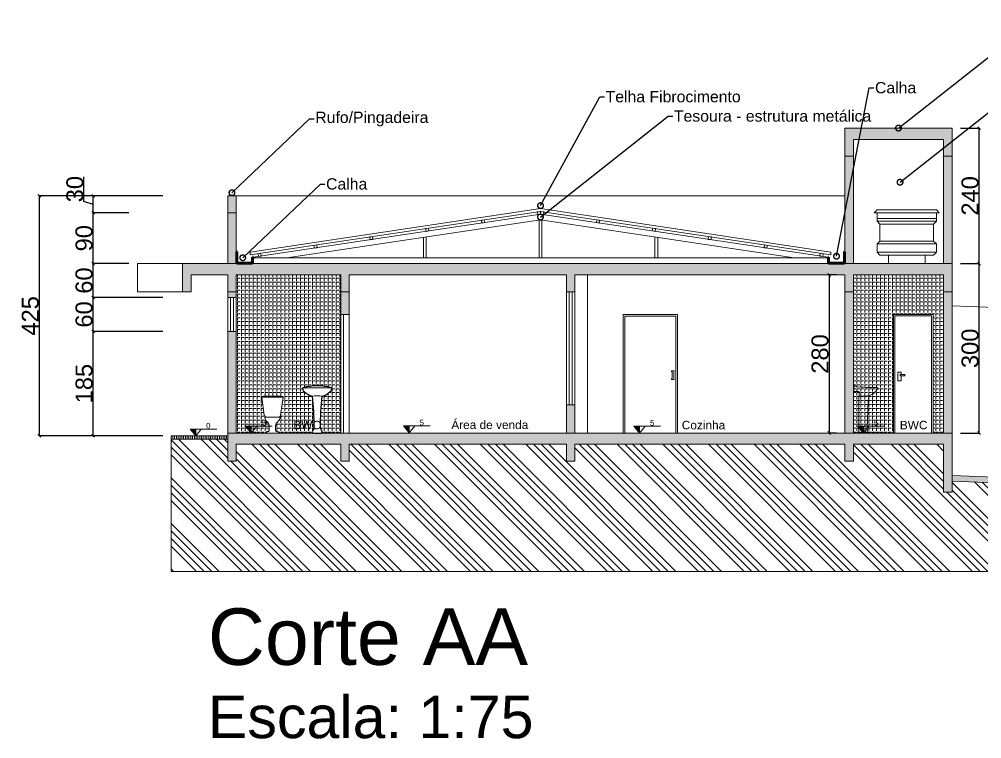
# Model space of a CAD drawing. Header units: millimetres. Extents: x -9997 to 44619, y -1295 to 91103.
# Drawn here: x 6292 to 7996, y 5796 to 7070 of the extents above; entities that cross this region are included whole.
import ezdxf
from ezdxf import colors
from ezdxf.entities.mleader import LeaderData, LeaderLine
from ezdxf.math import Vec2, Vec3

# ---------------------------------------------------------------- set-up
doc = ezdxf.new("R2010")
doc.units = ezdxf.units.MM
doc.header["$LTSCALE"] = 0.1
doc.layers.get('0').update_dxf_attribs({"lineweight": 5})
for name, color, linetype, lineweight in [('aberturas', 6, 'Continuous', 0), ('alvenaria', 5, 'Continuous', 9), ('alvenaria longe', 253, 'Continuous', 0), ('Calha', 7, 'Continuous', 60), ('cota de nivel', 1, 'Continuous', 5), ('Cotas', 250, 'Continuous', 30), ('hachuraAzulejo', 254, 'Continuous', 5), ('Hachuras', 250, 'Continuous', 0), ('piso', 254, 'Continuous', 0), ('Telha Fibrocimento', 252, 'Continuous', 0), ('telhado', 40, 'Continuous', 5)]:
    doc.layers.add(name, color=color, linetype=linetype, lineweight=lineweight)
for name, color, linetype in [('ARQ-MOVEIS', 252, 'Continuous'), ('ARQ-NOME-AMBIENTE', 7, 'Continuous'), ('nome de ambiente', 3, 'Continuous')]:
    doc.layers.add(name, color=color, linetype=linetype)
doc.layers.add('corte terreno', color=7, linetype='Continuous', lineweight=5, true_color=0x4f342a)
doc.styles.get("Standard").update_dxf_attribs({"font": 'arial.ttf'})
doc.styles.add('TITULO-NBC', font='arial.ttf')
doc.dimstyles.new('ISO-25', dxfattribs={"dimtxt": 30, "dimasz": 5, "dimexe": 0, "dimexo": 15, "dimtad": 1, "dimtxsty": 'Standard', "dimblk": 'OBLIQUE', "dimcen": 0, "dimclrd": 7, "dimclre": 7, "dimclrt": 7, "dimadec": 8, "dimazin": 0, "dimtfac": 1, "dimtmove": 0, "dimatfit": 3, "dimldrblk": 'OBLIQUE', "dimfxl": 5, "dimtfillclr": 250, "dimarcsym": 0})
pattern_1 = [(270, (4861.84, -771.803), (6.985, -1e-15), [5.08, -1.905]), (360, (4861.84, -771.803), (2e-15, 6.985), [5.08, -1.905])]

# ---------------------------------------------------------------- blocks, each defined once
blk = doc.blocks.new('_DotSmall')
at = {"color": 0, "linetype": 'ByBlock', "const_width": 0.5}
blk.add_lwpolyline([(-0.0625, 0, 1), (0.0625, 0, 1)], format="xyb", close=True, dxfattribs=at)
blk = doc.blocks.new('_Oblique')
at = {"color": 0, "linetype": 'ByBlock', "lineweight": -2}
blk.add_line((-0.5, -0.5), (0.5, 0.5), dxfattribs=at)
blk = doc.blocks.new('*D193')
at = {"layer": 'alvenaria', "color": 7, "linetype": 'ByBlock', "lineweight": -2, "transparency": 16777216}
for p, q in [((6545.8, 6517.2), (6422.5, 6517.2)), ((6545.8, 6332.2), (6422.5, 6332.2))]:
    blk.add_line(p, q, dxfattribs=at)
at = {"layer": 'alvenaria', "color": 7, "lineweight": -2, "transparency": 16777216}
blk.add_line((6422.5, 6332.2), (6422.5, 6517.2), dxfattribs=at)
at = {"layer": 'Defpoints', "color": 0, "linetype": 'ByBlock', "transparency": 16777216}
for p in [(6422.5, 6517.2), (6560.8, 6517.2), (6560.8, 6332.2)]:
    blk.add_point(p, dxfattribs=at)
at = {"layer": 'alvenaria', "color": 7, "linetype": 'ByBlock', "lineweight": -2, "transparency": 16777216, "xscale": 5, "yscale": 5, "zscale": 5}
for p, rotation in [((6422.5, 6517.2), 90), ((6422.5, 6332.2), 270)]:
    blk.add_blockref('_Oblique', p, dxfattribs=dict(at, rotation=rotation))
at = {"layer": 'alvenaria', "color": 7, "linetype": 'ByBlock', "transparency": 16777216, "insert": (6406.6, 6424.7), "char_height": 30, "attachment_point": 5, "rotation": 90}
blk.add_mtext('185', dxfattribs=at)
blk = doc.blocks.new('*D194')
at = {"layer": 'alvenaria', "color": 7, "linetype": 'ByBlock', "lineweight": -2, "transparency": 16777216}
for p, q in [((6545.8, 6577.2), (6422.5, 6577.2)), ((6545.8, 6517.2), (6422.5, 6517.2))]:
    blk.add_line(p, q, dxfattribs=at)
at = {"layer": 'alvenaria', "color": 7, "lineweight": -2, "transparency": 16777216}
blk.add_line((6422.5, 6517.2), (6422.5, 6577.2), dxfattribs=at)
at = {"layer": 'Defpoints', "color": 0, "linetype": 'ByBlock', "transparency": 16777216}
for p in [(6422.5, 6577.2), (6560.8, 6577.2), (6560.8, 6517.2)]:
    blk.add_point(p, dxfattribs=at)
at = {"layer": 'alvenaria', "color": 7, "linetype": 'ByBlock', "lineweight": -2, "transparency": 16777216, "xscale": 5, "yscale": 5, "zscale": 5}
for p, rotation in [((6422.5, 6577.2), 90), ((6422.5, 6517.2), 270)]:
    blk.add_blockref('_Oblique', p, dxfattribs=dict(at, rotation=rotation))
at = {"layer": 'alvenaria', "color": 7, "linetype": 'ByBlock', "transparency": 16777216, "insert": (6406.6, 6547.2), "char_height": 30, "attachment_point": 5, "rotation": 90}
blk.add_mtext('60', dxfattribs=at)
blk = doc.blocks.new('*D195')
at = {"layer": 'alvenaria', "color": 7, "linetype": 'ByBlock', "lineweight": -2, "transparency": 16777216}
for p, q in [((6485.8, 6637.2), (6422.5, 6637.2)), ((6545.8, 6577.2), (6422.5, 6577.2))]:
    blk.add_line(p, q, dxfattribs=at)
at = {"layer": 'alvenaria', "color": 7, "lineweight": -2, "transparency": 16777216}
blk.add_line((6422.5, 6577.2), (6422.5, 6637.2), dxfattribs=at)
at = {"layer": 'Defpoints', "color": 0, "linetype": 'ByBlock', "transparency": 16777216}
for p in [(6422.5, 6637.2), (6500.8, 6637.2), (6560.8, 6577.2)]:
    blk.add_point(p, dxfattribs=at)
at = {"layer": 'alvenaria', "color": 7, "linetype": 'ByBlock', "lineweight": -2, "transparency": 16777216, "xscale": 5, "yscale": 5, "zscale": 5}
for p, rotation in [((6422.5, 6637.2), 90), ((6422.5, 6577.2), 270)]:
    blk.add_blockref('_Oblique', p, dxfattribs=dict(at, rotation=rotation))
at = {"layer": 'alvenaria', "color": 7, "linetype": 'ByBlock', "transparency": 16777216, "insert": (6406.6, 6607.2), "char_height": 30, "attachment_point": 5, "rotation": 90}
blk.add_mtext('60', dxfattribs=at)
blk = doc.blocks.new('*D196')
at = {"layer": 'alvenaria', "color": 7, "linetype": 'ByBlock', "lineweight": -2, "transparency": 16777216}
for p, q in [((6485.8, 6727.2), (6422.5, 6727.2)), ((6485.8, 6637.2), (6422.5, 6637.2))]:
    blk.add_line(p, q, dxfattribs=at)
at = {"layer": 'alvenaria', "color": 7, "lineweight": -2, "transparency": 16777216}
blk.add_line((6422.5, 6637.2), (6422.5, 6727.2), dxfattribs=at)
at = {"layer": 'Defpoints', "color": 0, "linetype": 'ByBlock', "transparency": 16777216}
for p in [(6422.5, 6727.2), (6500.8, 6727.2), (6500.8, 6637.2)]:
    blk.add_point(p, dxfattribs=at)
at = {"layer": 'alvenaria', "color": 7, "linetype": 'ByBlock', "lineweight": -2, "transparency": 16777216, "xscale": 5, "yscale": 5, "zscale": 5}
for p, rotation in [((6422.5, 6727.2), 90), ((6422.5, 6637.2), 270)]:
    blk.add_blockref('_Oblique', p, dxfattribs=dict(at, rotation=rotation))
at = {"layer": 'alvenaria', "color": 7, "linetype": 'ByBlock', "transparency": 16777216, "insert": (6406.6, 6682.2), "char_height": 30, "attachment_point": 5, "rotation": 90}
blk.add_mtext('90', dxfattribs=at)
blk = doc.blocks.new('*D197')
at = {"layer": 'alvenaria', "color": 7, "lineweight": -2, "transparency": 16777216}
for p, q in [((6406.3, 6747.1), (6406.3, 6791.2)), ((6422.5, 6727.2), (6422.5, 6757.2)), ((6422.5, 6742.2), (6406.3, 6747.1))]:
    blk.add_line(p, q, dxfattribs=at)
at = {"layer": 'alvenaria', "color": 7, "linetype": 'ByBlock', "lineweight": -2, "transparency": 16777216}
for p, q in [((6485.8, 6757.2), (6422.5, 6757.2)), ((6485.8, 6727.2), (6422.5, 6727.2))]:
    blk.add_line(p, q, dxfattribs=at)
at = {"layer": 'Defpoints', "color": 0, "linetype": 'ByBlock', "transparency": 16777216}
for p in [(6422.5, 6757.2), (6500.8, 6757.2), (6500.8, 6727.2)]:
    blk.add_point(p, dxfattribs=at)
at = {"layer": 'alvenaria', "color": 7, "linetype": 'ByBlock', "lineweight": -2, "transparency": 16777216, "xscale": 5, "yscale": 5, "zscale": 5}
for p, rotation in [((6422.5, 6757.2), 90), ((6422.5, 6727.2), 270)]:
    blk.add_blockref('_Oblique', p, dxfattribs=dict(at, rotation=rotation))
at = {"layer": 'alvenaria', "color": 7, "linetype": 'ByBlock', "transparency": 16777216, "insert": (6390.3, 6769.1), "char_height": 30, "attachment_point": 5, "rotation": 90}
blk.add_mtext('30', dxfattribs=at)
blk = doc.blocks.new('*D198')
at = {"layer": 'alvenaria', "color": 7, "linetype": 'ByBlock', "lineweight": -2, "transparency": 16777216}
for p, q in [((6545.8, 6757.2), (6327.4, 6757.2)), ((6545.8, 6332.2), (6327.4, 6332.2))]:
    blk.add_line(p, q, dxfattribs=at)
at = {"layer": 'alvenaria', "color": 7, "lineweight": -2, "transparency": 16777216}
blk.add_line((6327.4, 6332.2), (6327.4, 6757.2), dxfattribs=at)
at = {"layer": 'Defpoints', "color": 0, "linetype": 'ByBlock', "transparency": 16777216}
for p in [(6327.4, 6757.2), (6560.8, 6757.2), (6560.8, 6332.2)]:
    blk.add_point(p, dxfattribs=at)
at = {"layer": 'alvenaria', "color": 7, "linetype": 'ByBlock', "lineweight": -2, "transparency": 16777216, "xscale": 5, "yscale": 5, "zscale": 5}
for p, rotation in [((6327.4, 6757.2), 90), ((6327.4, 6332.2), 270)]:
    blk.add_blockref('_Oblique', p, dxfattribs=dict(at, rotation=rotation))
at = {"layer": 'alvenaria', "color": 7, "linetype": 'ByBlock', "transparency": 16777216, "insert": (6311.4, 6544.7), "char_height": 30, "attachment_point": 5, "rotation": 90}
blk.add_mtext('425', dxfattribs=at)
blk = doc.blocks.new('*D199')
at = {"layer": 'alvenaria', "color": 7, "linetype": 'ByBlock', "lineweight": -2, "transparency": 16777216}
for p, q in [((7738.5, 6617.2), (7725.5, 6617.2)), ((7738.5, 6337.2), (7725.5, 6337.2))]:
    blk.add_line(p, q, dxfattribs=at)
at = {"layer": 'alvenaria', "color": 7, "lineweight": -2, "transparency": 16777216}
blk.add_line((7725.5, 6617.2), (7725.5, 6337.2), dxfattribs=at)
at = {"layer": 'Defpoints', "color": 0, "linetype": 'ByBlock', "transparency": 16777216}
for p in [(7753.5, 6617.2), (7725.5, 6337.2), (7753.5, 6337.2)]:
    blk.add_point(p, dxfattribs=at)
at = {"layer": 'alvenaria', "color": 7, "linetype": 'ByBlock', "lineweight": -2, "transparency": 16777216, "xscale": 5, "yscale": 5, "zscale": 5}
for p, rotation in [((7725.5, 6617.2), 90), ((7725.5, 6337.2), 270)]:
    blk.add_blockref('_Oblique', p, dxfattribs=dict(at, rotation=rotation))
at = {"layer": 'alvenaria', "color": 7, "linetype": 'ByBlock', "transparency": 16777216, "insert": (7709.5, 6477.2), "char_height": 30, "attachment_point": 5, "rotation": 90}
blk.add_mtext('280', dxfattribs=at)
blk = doc.blocks.new('*D200')
at = {"layer": 'alvenaria', "color": 7, "linetype": 'ByBlock', "lineweight": -2, "transparency": 16777216}
for p, q in [((7958.1, 6637.2), (7991.1, 6637.2)), ((7958.1, 6337.2), (7991.1, 6337.2))]:
    blk.add_line(p, q, dxfattribs=at)
at = {"layer": 'alvenaria', "color": 7, "lineweight": -2, "transparency": 16777216}
blk.add_line((7991.1, 6337.2), (7991.1, 6637.2), dxfattribs=at)
at = {"layer": 'Defpoints', "color": 0, "linetype": 'ByBlock', "transparency": 16777216}
for p in [(7943.1, 6637.2), (7991.1, 6637.2), (7943.1, 6337.2)]:
    blk.add_point(p, dxfattribs=at)
at = {"layer": 'alvenaria', "color": 7, "linetype": 'ByBlock', "lineweight": -2, "transparency": 16777216, "xscale": 5, "yscale": 5, "zscale": 5}
for p, rotation in [((7991.1, 6637.2), 90), ((7991.1, 6337.2), 270)]:
    blk.add_blockref('_Oblique', p, dxfattribs=dict(at, rotation=rotation))
at = {"layer": 'alvenaria', "color": 7, "linetype": 'ByBlock', "transparency": 16777216, "insert": (7975.1, 6487.2), "char_height": 30, "attachment_point": 5, "rotation": 90}
blk.add_mtext('300', dxfattribs=at)
blk = doc.blocks.new('*D201')
at = {"layer": 'alvenaria', "color": 7, "linetype": 'ByBlock', "lineweight": -2, "transparency": 16777216}
for p, q in [((7958.1, 6877.2), (7991.1, 6877.2)), ((7958.1, 6637.2), (7991.1, 6637.2))]:
    blk.add_line(p, q, dxfattribs=at)
at = {"layer": 'alvenaria', "color": 7, "lineweight": -2, "transparency": 16777216}
blk.add_line((7991.1, 6637.2), (7991.1, 6877.2), dxfattribs=at)
at = {"layer": 'Defpoints', "color": 0, "linetype": 'ByBlock', "transparency": 16777216}
for p in [(7943.1, 6877.2), (7991.1, 6877.2), (7943.1, 6637.2)]:
    blk.add_point(p, dxfattribs=at)
at = {"layer": 'alvenaria', "color": 7, "linetype": 'ByBlock', "lineweight": -2, "transparency": 16777216, "xscale": 5, "yscale": 5, "zscale": 5}
for p, rotation in [((7991.1, 6877.2), 90), ((7991.1, 6637.2), 270)]:
    blk.add_blockref('_Oblique', p, dxfattribs=dict(at, rotation=rotation))
at = {"layer": 'alvenaria', "color": 7, "linetype": 'ByBlock', "transparency": 16777216, "insert": (7975.1, 6757.2), "char_height": 30, "attachment_point": 5, "rotation": 90}
blk.add_mtext('240', dxfattribs=at)

msp = doc.modelspace()

# ---------------------------------------------------------------- hatches: boundary and pattern name
at = {"layer": 'Calha', "linetype": 'ByBlock', "true_color": 0x939598}
h = msp.add_hatch(color=252, dxfattribs=at)
h.dxf.hatch_style = 1
h.paths.add_polyline_path([(6675.843, 6637.219), (6675.843, 6727.219), (6660.843, 6727.219), (6660.843, 6637.219)])
h.paths.add_polyline_path([(6675.843, 6577.219), (6675.843, 6587.219), (6660.843, 6587.219), (6660.843, 6577.219)])
h.paths.add_polyline_path([(6875.843, 6547.219), (6875.843, 6587.219), (6860.843, 6587.219), (6860.843, 6547.219)])
h.paths.add_polyline_path([(6675.843, 6337.219), (6675.843, 6517.219), (6660.843, 6517.219), (6660.843, 6337.219)])
h.paths.add_polyline_path([(7275.443, 6337.219), (7275.443, 6387.219), (7260.443, 6387.219), (7260.443, 6337.219)])
h.paths.add_polyline_path([(7768.543, 6637.219), (7768.543, 6804.004), (7753.543, 6726.951), (7753.543, 6637.219)])
h.paths.add_polyline_path([(7768.543, 6804.004), (7768.543, 6827.219), (7753.543, 6827.219), (7753.543, 6726.951)])
h.paths.add_polyline_path([(7943.143, 6637.219), (7943.143, 6827.219), (7928.143, 6827.219), (7928.143, 6637.219)])
h.paths.add_polyline_path([(7943.143, 6337.219), (7943.143, 6587.219), (7928.143, 6587.219), (7928.143, 6337.219)])
h.paths.add_polyline_path([(7768.543, 6337.219), (7768.543, 6587.219), (7753.543, 6587.219), (7753.543, 6337.219)])
h.paths.add_polyline_path([(8486.73, 6245.307), (8486.73, 6345.307), (8471.73, 6345.307), (8471.73, 6245.307)])
h.paths.add_polyline_path([(8786.224, 6245.307), (8786.224, 6590.677), (8771.73, 6590.677), (8771.73, 6245.307)])
h.paths.add_polyline_path([(9365.931, 6229.307), (9365.931, 6612.307), (9351.437, 6612.307), (9351.437, 6229.307)])
at = {"layer": 'corte terreno', "linetype": 'ByBlock'}
h = msp.add_hatch(dxfattribs=at)
h.set_pattern_fill('ANSI34', color=256, scale=3, angle=-90)
h.set_pattern_definition([(315, (4861.84, -771.803), (40.41115, 40.41115), []), (315, (4861.84, -785.273), (40.41115, 40.41115), []), (315, (4861.84, -798.744), (40.41115, 40.41115), []), (315, (4861.84, -812.214), (40.41115, 40.41115), [])])
h.paths.add_polyline_path([(6660.843, 6326.219), (6560.843, 6326.219), (6560.843, 6092.219), (9831.833, 6092.219), (9831.833, 6229.307), (9731.833, 6229.307), (9365.931, 6229.307), (9365.931, 6179.307), (9351.437, 6179.307), (9351.437, 6209.307), (8786.224, 6209.307), (8786.224, 6179.307), (8771.73, 6179.307), (8771.73, 6225.307), (8486.73, 6225.307), (8486.73, 6195.307), (8471.73, 6195.307), (8471.73, 6231.216), (7943.143, 6252.211), (7943.143, 6232.219), (7928.143, 6232.219), (7928.143, 6317.219), (7768.543, 6317.219), (7768.543, 6287.219), (7753.543, 6287.219), (7753.543, 6317.219), (7275.443, 6317.219), (7275.443, 6287.219), (7260.443, 6287.219), (7260.443, 6317.219), (6875.843, 6317.219), (6875.843, 6287.219), (6860.843, 6287.219), (6860.843, 6317.219), (6675.843, 6317.219), (6675.843, 6287.219), (6660.843, 6287.219)])
at = {"layer": 'cota de nivel', "linetype": 'ByBlock'}
h = msp.add_hatch(color=256, dxfattribs=at)
h.dxf.hatch_style = 1
h.paths.add_polyline_path([(6604.085, 6344.244), (6594.085, 6344.244), (6604.085, 6332.219)])
h = msp.add_hatch(color=256, dxfattribs=at)
h.dxf.hatch_style = 1
h.paths.add_polyline_path([(6702.148, 6349.244), (6692.148, 6349.244), (6702.148, 6337.219)])
h = msp.add_hatch(color=256, dxfattribs=at)
h.dxf.hatch_style = 1
h.paths.add_polyline_path([(6981.863, 6349.714), (6971.863, 6349.714), (6981.863, 6337.69)])
h = msp.add_hatch(color=256, dxfattribs=at)
h.dxf.hatch_style = 1
h.paths.add_polyline_path([(7389.847, 6349.244), (7379.847, 6349.244), (7389.847, 6337.219)])
h = msp.add_hatch(color=256, dxfattribs=at)
h.dxf.hatch_style = 1
h.paths.add_polyline_path([(7786.254, 6349.244), (7776.254, 6349.244), (7786.254, 6337.219)])
at = {"layer": 'hachuraAzulejo', "linetype": 'ByBlock', "true_color": 0x939598}
h = msp.add_hatch(dxfattribs=at)
h.set_pattern_fill('AR-SAND', color=252, scale=0.08, angle=-45)
h.set_pattern_definition([(352.5, (4861.84, -771.803), (2.6780279, 2.8590508), [0, -3.08864, 0, -3.4544, 0, -3.302]), (322.5, (4861.84, -771.803), (6.5978628, 1.5120874), [0, -1.66624, 0, -2.78384, 0, -1.0668]), (282.5, (4860.0726, -770.0355), (4.4826585, -4.4663986), [0, -1.016, 0, -3.6576, 0, -4.7752]), (272.5, (4860.0726, -770.0355), (5.5804063, -3.058249), [0, -0.508, 0, -2.39776, 0, -2.7432])])
h.paths.add_polyline_path([(8471.73, 6231.216), (8471.73, 6241.223), (7943.143, 6262.219), (7943.143, 6252.211)])
at = {"layer": 'Hachuras', "linetype": 'ByBlock', "true_color": 0x000000}
h = msp.add_hatch(dxfattribs=at)
h.set_pattern_fill('AR-CONC', color=18, scale=0.08, angle=-90)
h.set_pattern_definition([(320, (4861.84, -771.803), (-1.275127, -14.574774), [1.524, -16.764]), (265, (4861.84, -771.803), (15.284548, 2.819474), [1.2192, -13.411247]), (10.45144, (4861.734, -773.017), (14.00942, -11.7553), [1.2952, -14.24722]), (316.1842, (4865.904, -771.803), (-3.363386, -21.686323), [2.286, -25.146]), (6.63556, (4865.624, -773.61), (19.79409, -18.99233), [1.9428, -21.37085]), (261.18415, (4865.904, -771.803), (19.79409, -18.99233), [1.8288, -20.11678]), (291, (4864.888, -773.835), (-8.181216, -12.129151), [1.524, -16.764]), (236, (4864.888, -773.835), (14.735037, -4.944162), [1.2192, -13.4112]), (341.45144, (4864.206, -774.846), (6.553822, -17.073314), [1.2952, -14.247195]), (307.5, (4861.84, -771.803), (6.764403, -0.2470883), [0, -13.24864, 0, -13.6144, 0, -13.462]), (277.5, (4861.84, -771.803), (8.014446, -5.345573), [0, -7.76224, 0, -12.94384, 0, -5.1308]), (237.5, (4861.84, -767.2715), (-0.4582995, -10.8472476), [0, -5.08, 0, -15.8496, 0, -21.0312]), (227.5, (4861.84, -765.2395), (2.034119, -11.850335), [0, -6.604, 0, -10.52576, 0, -14.9352])])
h.paths.add_polyline_path([(6660.843, 6637.219), (6580.843, 6637.219), (6580.843, 6587.219), (6595.843, 6587.219), (6595.843, 6617.219), (6660.843, 6617.219), (6660.843, 6587.219), (6675.843, 6587.219), (6675.843, 6617.219), (6860.843, 6617.219), (6860.843, 6587.219), (6875.843, 6587.219), (6875.843, 6617.219), (7260.443, 6617.219), (7260.443, 6587.219), (7275.443, 6587.219), (7275.443, 6617.219), (7753.543, 6617.219), (7753.543, 6587.219), (7768.543, 6587.219), (7768.543, 6617.219), (7928.143, 6617.219), (7928.143, 6587.219), (7943.143, 6587.219), (7943.143, 6637.219)])
h.paths.add_polyline_path([(6875.843, 6317.219), (7260.443, 6317.219), (7260.443, 6287.219), (7275.443, 6287.219), (7275.443, 6317.219), (7753.543, 6317.219), (7753.543, 6287.219), (7768.543, 6287.219), (7768.543, 6317.219), (7928.143, 6317.219), (7928.143, 6232.219), (7943.143, 6232.219), (7943.143, 6262.219), (7943.143, 6337.219), (6660.843, 6337.219), (6660.843, 6317.219), (6660.843, 6287.219), (6675.843, 6287.219), (6675.843, 6317.219), (6860.843, 6317.219), (6860.843, 6287.219), (6875.843, 6287.219)])
h.paths.add_polyline_path([(6675.843, 6757.219), (6660.843, 6757.219), (6660.843, 6727.219), (6675.843, 6727.219)])
h.paths.add_polyline_path([(7782.796, 6877.219), (7778.902, 6857.219), (7928.143, 6857.219), (7928.143, 6827.219), (7943.143, 6827.219), (7943.143, 6877.219)])
h.paths.add_polyline_path([(7753.543, 6877.219), (7753.543, 6827.219), (7768.543, 6827.219), (7768.543, 6857.219), (7778.902, 6857.219), (7782.796, 6877.219)])
h.paths.add_polyline_path([(9351.437, 6209.307), (9351.437, 6179.307), (9365.931, 6179.307), (9365.931, 6229.307), (8786.224, 6229.307), (8786.224, 6245.307), (8471.73, 6245.307), (8471.73, 6195.307), (8486.73, 6195.307), (8486.73, 6225.307), (8771.73, 6225.307), (8771.73, 6179.307), (8786.224, 6179.307), (8786.224, 6209.307)])
at = {"layer": 'Hachuras', "linetype": 'ByBlock', "true_color": 0x7aafdf}
h = msp.add_hatch(dxfattribs=at)
h.set_pattern_fill('ANGLE', color=143, angle=-90)
h.set_pattern_definition(pattern_1)
h.paths.add_polyline_path([(6811.325, 6337.219, -0.39961864), (6810.826, 6337.694, -0.28293187), (6812.071, 6342.73, 0.14626585), (6813.328, 6347.317, 0.02919964), (6810.342, 6402.231, -0.14607059), (6796.817, 6410.266, 0.20144242), (6795.759, 6410.749, -0.31994773), (6794.367, 6411.798, -0.05787607), (6793.498, 6416.304, -0.37989832), (6794.082, 6417.192, -0.14403561), (6844.347, 6417.192, -0.37989992), (6844.931, 6416.304, -0.05785553), (6844.063, 6411.8, -0.32110401), (6842.665, 6410.749, 0.20065345), (6841.612, 6410.266, -0.14607059), (6828.087, 6402.231, 0.02926343), (6825.102, 6347.206, 0.13099489), (6826.358, 6342.725, -0.28291514), (6827.603, 6337.69, -0.39707617), (6827.104, 6337.219), (6860.843, 6337.219), (6860.843, 6617.219), (6675.843, 6617.219), (6675.843, 6577.219), (6675.843, 6517.219), (6675.843, 6337.219), (6729.931, 6337.219), (6729.931, 6338.826, -0.39674655), (6731.019, 6340.065), (6732.819, 6340.065, 0.22860607), (6734.483, 6341.669), (6734.483, 6350.537, 0.05783864), (6733.27, 6354.456, -0.14648575), (6726.439, 6364.171, -0.41350005), (6727.056, 6365.506), (6729.768, 6365.506, -0.37299578), (6725.564, 6368.843), (6721.911, 6394.26), (6721.394, 6394.26), (6721.394, 6394.053), (6721.188, 6394.053), (6721.188, 6396.012), (6721.659, 6396.012), (6720.949, 6400.948, -0.25003278), (6723.822, 6402.726), (6756.04, 6402.726, -0.25003278), (6758.913, 6400.948), (6754.349, 6369.193, -0.37299578), (6750.448, 6365.506), (6752.807, 6365.506, -0.41350005), (6753.423, 6364.171, -0.14648575), (6746.593, 6354.456, 0.05783864), (6745.379, 6350.537), (6745.379, 6341.669, 0.22860607), (6747.043, 6340.065), (6748.615, 6340.065, -0.43189901), (6749.931, 6338.91), (6749.931, 6337.219)])
h.paths.add_polyline_path([(6728.765, 6354.575, -1), (6728.765, 6357.083, -1)], flags=16)
h = msp.add_hatch(dxfattribs=at)
h.set_pattern_fill('ANGLE', color=143, angle=-90)
h.set_pattern_definition(pattern_1)
h.paths.add_polyline_path([(7839.543, 6337.219), (7839.543, 6547.219), (7909.543, 6547.219), (7909.543, 6337.219), (7928.143, 6337.219), (7928.143, 6617.219), (7768.543, 6617.219), (7768.543, 6337.219)])
h.paths.add_polyline_path([(7770.182, 6421.219, 2.20309399), (7769.543, 6421.072, 2.23709449), (7771.628, 6419.412, 1.45706866)], flags=17)
at = {"layer": 'piso', "linetype": 'ByBlock', "true_color": 0xc7c8ca}
h = msp.add_hatch(dxfattribs=at)
h.set_pattern_fill('ANSI31', color=9, angle=45)
h.set_pattern_definition([(90, (4861.84, -771.803), (-3.175, 1e-15), [])])
h.paths.add_polyline_path([(6660.843, 6326.219), (6660.843, 6332.219), (6560.843, 6332.219), (6560.843, 6326.219)])

# ---------------------------------------------------------------- linework, layer by layer
at = {"lineweight": 0}
for p, q in [((7810.465, 6717.219), (7915.465, 6717.219)), ((7810.465, 6712.219), (7915.465, 6712.219)), ((7815.465, 6707.219), (7910.465, 6707.219)), ((7810.465, 6672.219), (7915.465, 6672.219)), ((7815.465, 6677.219), (7910.465, 6677.219)), ((7810.465, 6657.219), (7915.465, 6657.219)), ((7830.465, 6652.219), (7830.465, 6637.219)), ((7895.465, 6652.219), (7895.465, 6637.219))]:
    msp.add_line(p, q, dxfattribs=at)
for points in [[(7805.465, 6727.219), (7920.465, 6727.219), (7915.465, 6732.219), (7810.465, 6732.219), (7805.465, 6727.219)], [(7815.465, 6652.219), (7910.465, 6652.219), (7915.465, 6657.219), (7915.465, 6672.219), (7910.465, 6677.219), (7910.465, 6707.219), (7915.465, 6712.219), (7915.465, 6727.219), (7810.465, 6727.219), (7810.465, 6712.219), (7815.465, 6707.219), (7815.465, 6677.219), (7810.465, 6672.219), (7810.465, 6657.219), (7815.465, 6652.219)]]:
    msp.add_lwpolyline(points, dxfattribs=at)
at = {"layer": 'aberturas', "linetype": 'ByBlock'}
for p, q in [((7265.443, 6587.219), (7265.443, 6387.219)), ((7270.443, 6387.219), (7270.443, 6587.219)), ((6665.843, 6577.219), (6665.843, 6517.219)), ((6670.843, 6517.219), (6670.843, 6577.219)), ((6860.843, 6337.219), (6860.843, 6547.219)), ((6865.843, 6337.219), (6865.843, 6547.219)), ((7839.543, 6337.219), (7839.543, 6547.219)), ((7842.043, 6337.219), (7842.043, 6544.719)), ((7907.043, 6337.219), (7907.043, 6544.719)), ((7909.543, 6337.219), (7909.543, 6547.219)), ((7447.543, 6443.219), (7447.543, 6436.219)), ((7450.543, 6436.219), (7450.543, 6443.219))]:
    msp.add_line(p, q, dxfattribs=at)
at = {"layer": 'aberturas'}
for p, q in [((7360.843, 6547.219), (7457.043, 6547.219)), ((7360.843, 6337.219), (7360.843, 6547.219)), ((7363.843, 6544.219), (7454.043, 6544.219)), ((7363.843, 6337.219), (7363.843, 6544.219)), ((7454.043, 6337.219), (7454.043, 6544.219)), ((7457.043, 6337.219), (7457.043, 6547.219)), ((7839.543, 6547.219), (7909.543, 6547.219)), ((7842.043, 6544.719), (7907.043, 6544.719))]:
    msp.add_line(p, q, dxfattribs=at)
at = {"layer": 'aberturas', "lineweight": 9}
for p, q in [((7447.186, 6447.219), (7450.899, 6447.219)), ((7853.043, 6444.719), (7847.043, 6444.719)), ((7447.186, 6432.219), (7450.899, 6432.219)), ((7853.043, 6429.719), (7847.043, 6429.719)), ((7859.043, 6440.719), (7851.919, 6440.719)), ((7859.043, 6438.719), (7851.919, 6438.719))]:
    msp.add_line(p, q, dxfattribs=at)
at = {"layer": 'aberturas', "lineweight": 0}
for p, q in [((7847.043, 6444.719), (7847.043, 6429.719)), ((7853.043, 6444.719), (7853.043, 6440.719)), ((7853.043, 6438.719), (7853.043, 6429.719))]:
    msp.add_line(p, q, dxfattribs=at)
at = {"layer": 'aberturas', "linetype": 'ByBlock'}
for centre, radius, start, end in [((7447.186, 6446.65), 0.569, 90, 217.137141), ((7441.936, 6443.398), 5.61, 358.17591, 31.231878), ((7456.15, 6443.398), 5.61, 148.768122, 181.82409), ((7450.899, 6446.65), 0.569, 322.862859, 90), ((7447.186, 6432.788), 0.569, 142.862859, 270), ((7441.936, 6436.041), 5.61, 328.768122, 1.82409), ((7456.15, 6436.041), 5.61, 178.17591, 211.231878), ((7450.899, 6432.788), 0.569, 270, 37.137141)]:
    msp.add_arc(centre, radius, start, end, dxfattribs=at)
at = {"layer": 'aberturas'}
for centre, start, end in [((7851.919, 6439.719), 90, 270), ((7859.043, 6439.719), 270, 90)]:
    msp.add_arc(centre, 1, start, end, dxfattribs=at)
at = {"layer": 'alvenaria'}
for p, q in [((7943.143, 6877.219), (7753.543, 6877.219)), ((7753.543, 6637.219), (7753.543, 6877.219)), ((7943.143, 6637.219), (7943.143, 6877.219)), ((7928.143, 6857.219), (7768.543, 6857.219)), ((7768.543, 6637.219), (7768.543, 6857.219)), ((7928.143, 6637.219), (7928.143, 6857.219)), ((7768.543, 6827.219), (7753.543, 6827.219)), ((7943.143, 6827.219), (7928.143, 6827.219)), ((6660.843, 6637.219), (6660.843, 6757.219)), ((6675.843, 6637.219), (6675.843, 6757.219)), ((7943.143, 6637.219), (6660.843, 6637.219)), ((7943.143, 6337.219), (7943.143, 6637.219)), ((6595.843, 6587.219), (6595.843, 6617.219)), ((6660.843, 6577.219), (6660.843, 6617.219)), ((6675.843, 6577.219), (6675.843, 6617.219)), ((6860.843, 6617.219), (6675.843, 6617.219)), ((6860.843, 6547.219), (6860.843, 6617.219)), ((6875.843, 6547.219), (6875.843, 6617.219)), ((7260.443, 6617.219), (6875.843, 6617.219)), ((7260.443, 6587.219), (7260.443, 6617.219)), ((7275.443, 6587.219), (7275.443, 6617.219)), ((7753.543, 6617.219), (7275.443, 6617.219)), ((7753.543, 6337.219), (7753.543, 6617.219)), ((7768.543, 6337.219), (7768.543, 6617.219)), ((7928.143, 6617.219), (7768.543, 6617.219)), ((7928.143, 6337.219), (7928.143, 6617.219)), ((6595.843, 6587.219), (6580.843, 6587.219)), ((6675.843, 6587.219), (6660.843, 6587.219)), ((6875.843, 6587.219), (6860.843, 6587.219)), ((7275.443, 6587.219), (7260.443, 6587.219)), ((7768.543, 6587.219), (7753.543, 6587.219)), ((7943.143, 6587.219), (7928.143, 6587.219)), ((6660.843, 6577.219), (6675.843, 6577.219)), ((6860.843, 6547.219), (6875.843, 6547.219)), ((6860.843, 6547.219), (6875.843, 6547.219)), ((6660.843, 6337.219), (6660.843, 6517.219)), ((6660.843, 6517.219), (6675.843, 6517.219)), ((6675.843, 6337.219), (6675.843, 6517.219)), ((7260.443, 6337.219), (7260.443, 6387.219)), ((7260.443, 6387.219), (7275.443, 6387.219)), ((7275.443, 6337.219), (7275.443, 6387.219)), ((6660.843, 6337.219), (7943.143, 6337.219)), ((6660.843, 6337.219), (6660.843, 6317.219)), ((7943.143, 6337.219), (7943.143, 6262.219)), ((6660.843, 6317.219), (6660.843, 6287.219)), ((6675.843, 6317.219), (6860.843, 6317.219)), ((6675.843, 6287.219), (6675.843, 6317.219)), ((6860.843, 6287.219), (6860.843, 6317.219)), ((6875.843, 6317.219), (7260.443, 6317.219)), ((6875.843, 6287.219), (6875.843, 6317.219)), ((7260.443, 6287.219), (7260.443, 6317.219)), ((7275.443, 6317.219), (7753.543, 6317.219)), ((7275.443, 6287.219), (7275.443, 6317.219)), ((7753.543, 6287.219), (7753.543, 6317.219)), ((7768.543, 6317.219), (7928.143, 6317.219)), ((7768.543, 6287.219), (7768.543, 6317.219)), ((7928.143, 6232.219), (7928.143, 6317.219)), ((6660.843, 6287.219), (6675.843, 6287.219)), ((6860.843, 6287.219), (6875.843, 6287.219)), ((7260.443, 6287.219), (7275.443, 6287.219)), ((7753.543, 6287.219), (7768.543, 6287.219)), ((7943.143, 6262.219), (7943.143, 6232.219)), ((7943.143, 6232.219), (7928.143, 6232.219))]:
    msp.add_line(p, q, dxfattribs=at)
at = {"layer": 'alvenaria', "linetype": 'ByBlock'}
for p, q in [((6675.843, 6757.219), (6660.843, 6757.219)), ((6675.843, 6727.219), (6660.843, 6727.219)), ((6580.843, 6587.219), (6580.843, 6637.219)), ((6660.843, 6637.219), (6580.843, 6637.219)), ((6660.843, 6617.219), (6595.843, 6617.219))]:
    msp.add_line(p, q, dxfattribs=at)
at = {"layer": 'alvenaria longe'}
for p, q in [((7753.543, 6757.219), (6675.843, 6757.219)), ((7298.043, 6337.219), (7298.043, 6617.219))]:
    msp.add_line(p, q, dxfattribs=at)
at = {"layer": 'alvenaria longe', "linetype": 'ByBlock'}
for p, q in [((6500.843, 6587.219), (6500.843, 6637.219)), ((6580.843, 6637.219), (6500.843, 6637.219)), ((6580.843, 6587.219), (6500.843, 6587.219)), ((7260.443, 6587.219), (7260.443, 6387.219)), ((7275.443, 6387.219), (7275.443, 6587.219)), ((6660.843, 6577.219), (6660.843, 6517.219)), ((6675.843, 6517.219), (6675.843, 6577.219)), ((6875.843, 6547.219), (6875.843, 6337.69))]:
    msp.add_line(p, q, dxfattribs=at)
at = {"layer": 'alvenaria longe', "lineweight": 0}
msp.add_line((7943.143, 6562.456), (8062.615, 6557.71), dxfattribs=at)
at = {"layer": 'ARQ-MOVEIS', "linetype": 'Continuous', "lineweight": 0}
msp.add_line((6794.175, 6417.219), (6844.139, 6417.219), dxfattribs=at)
at = {"layer": 'ARQ-MOVEIS', "linetype": 'ByBlock'}
msp.add_lwpolyline([(6794.082, 6417.192, 0.33923239), (6793.49, 6416.419, 0.05934754), (6794.367, 6411.796, 0.31857983), (6795.753, 6410.749, -0.20275534), (6796.818, 6410.265, 0.14605522), (6810.342, 6402.231, -0.02919964), (6813.328, 6347.317, -0.14626585), (6812.071, 6342.73, 0.28293187), (6810.826, 6337.694, 0.39962233), (6811.325, 6337.219), (6827.104, 6337.219, 0.39707617), (6827.603, 6337.69, 0.28291514), (6826.358, 6342.725, -0.13099489), (6825.102, 6347.206, -0.02926343), (6828.087, 6402.231, 0.14607059), (6841.612, 6410.266, -0.20332021), (6842.68, 6410.749, 0.31828139), (6844.063, 6411.8, 0.05930766), (6844.939, 6416.419, 0.33923411), (6844.347, 6417.192, 0.14403561), (6794.082, 6417.192)], format="xyb", dxfattribs=at)
at = {"layer": 'ARQ-MOVEIS', "color": 18, "linetype": 'ByBlock', "lineweight": 5, "true_color": 0x000000}
for points in [[(7769.543, 6421.072), (7769.543, 6411.27, 0.41420368), (7770.337, 6410.476), (7777.517, 6410.5, -0.40270306), (7778.525, 6409.563), (7778.886, 6403.145, 0.4080553), (7779.912, 6402.208), (7790.33, 6402.57, 0.05823159), (7796.165, 6403.506, 0.21293114), (7811.661, 6416.503, 0.55414762), (7810.947, 6417.645, -0.02470545), (7771.628, 6419.412, -0.33123769), (7771.1, 6419.888), (7770.961, 6420.581, 0.3575452), (7770.182, 6421.219), (7769.692, 6421.219, 0.41046369), (7769.543, 6421.072)], [(7779.053, 6402.646, 0.33581454), (7778.33, 6401.691), (7778.33, 6338.716, 0.41422678), (7778.826, 6338.219), (7793.682, 6338.219, 0.41240604), (7794.175, 6338.716, 0.07714227), (7793.785, 6340.133, -0.10542417), (7792.921, 6344.183), (7794.843, 6394.94, -0.09110317), (7796.797, 6403.696, -0.06303245), (7790.528, 6402.579), (7779.912, 6402.208, -0.25891816), (7779.053, 6402.646)]]:
    msp.add_lwpolyline(points, format="xyb", dxfattribs=at)
at = {"layer": 'ARQ-MOVEIS', "lineweight": 0}
for points in [[(6720.949, 6400.948), (6725.564, 6368.843, 0.34860961), (6729.414, 6365.506), (6750.448, 6365.506, 0.34860961), (6754.299, 6368.843), (6758.913, 6400.948, 0.25003278), (6756.04, 6402.726), (6723.822, 6402.726, 0.25003278)], [(6729.931, 6337.219), (6749.931, 6337.219), (6749.931, 6338.91, 0.37649104), (6748.844, 6340.065), (6747.043, 6340.065, -0.22860607), (6745.379, 6341.669), (6745.379, 6350.537, -0.05783864), (6746.593, 6354.456, 0.14728492), (6753.444, 6364.233, 0.39539356), (6752.807, 6365.506), (6727.056, 6365.506, 0.39539356), (6726.419, 6364.233, 0.14728492), (6733.27, 6354.456, -0.05783864), (6734.483, 6350.537), (6734.483, 6341.669, -0.22860607), (6732.819, 6340.065), (6731.019, 6340.065, 0.37649104), (6729.931, 6338.91)]]:
    msp.add_lwpolyline(points, format="xyb", close=True, dxfattribs=at)
for points in [[(6720.949, 6400.948), (6758.913, 6400.948)], [(6721.689, 6395.806), (6721.394, 6395.806)], [(6721.394, 6394.26), (6721.911, 6394.26)], [(6721.851, 6401.979), (6758.012, 6401.979)]]:
    msp.add_lwpolyline(points, dxfattribs=at)
msp.add_lwpolyline([(6721.394, 6396.012), (6721.394, 6394.053), (6721.188, 6394.053), (6721.188, 6396.012)], close=True, dxfattribs=at)
msp.add_circle((6728.765, 6355.829), 1.254, dxfattribs=at)
at = {"layer": 'ARQ-MOVEIS', "linetype": 'Continuous', "lineweight": 0}
for centre, radius, start, end in [((6819.207, 6357.737), 45.607, 78.110919, 101.878695), ((6819.815, 6338.143), 9, 182.829728, 182.859105), ((6818.614, 6338.143), 9, 357.140895, 357.170272), ((6827.104, 6337.719), 0.5, 357.135495, 357.656003)]:
    msp.add_arc(centre, radius, start, end, dxfattribs=at)
at = {"layer": 'Calha', "linetype": 'ByBlock'}
for p, q in [((6676.843, 6657.743), (6675.843, 6658.743)), ((6676.843, 6638.219), (6676.843, 6657.743)), ((6704.843, 6648.381), (6704.843, 6638.219)), ((6704.843, 6648.381), (6705.843, 6648.381)), ((7724.543, 6648.381), (7723.543, 6648.381)), ((7724.543, 6648.381), (7724.543, 6638.219)), ((7752.543, 6657.743), (7753.543, 6658.743)), ((7752.543, 6638.219), (7752.543, 6657.743)), ((6704.843, 6638.219), (6676.843, 6638.219)), ((7724.543, 6638.219), (7752.543, 6638.219))]:
    msp.add_line(p, q, dxfattribs=at)
at = {"layer": 'corte terreno'}
for p, q in [((6660.843, 6326.219), (6560.843, 6326.219)), ((6560.843, 6092.219), (6560.843, 6326.219)), ((9831.833, 6092.219), (6560.843, 6092.219))]:
    msp.add_line(p, q, dxfattribs=at)
at = {"layer": 'cota de nivel', "linetype": 'ByBlock'}
for p, q in [((6604.085, 6344.244), (6594.085, 6344.244)), ((6594.085, 6344.244), (6604.085, 6332.219)), ((6604.085, 6332.219), (6604.085, 6344.244)), ((6604.085, 6344.244), (6614.085, 6344.244)), ((6614.085, 6344.244), (6604.085, 6332.219)), ((6614.085, 6344.244), (6641.357, 6344.244)), ((6702.148, 6349.244), (6692.148, 6349.244)), ((6692.148, 6349.244), (6702.148, 6337.219)), ((6702.148, 6337.219), (6702.148, 6349.244)), ((6702.148, 6349.244), (6712.148, 6349.244)), ((6712.148, 6349.244), (6702.148, 6337.219)), ((6712.148, 6349.244), (6739.42, 6349.244)), ((6981.863, 6349.714), (6971.863, 6349.714)), ((6971.863, 6349.714), (6981.863, 6337.69)), ((6981.863, 6337.69), (6981.863, 6349.714)), ((6981.863, 6349.714), (6991.863, 6349.714)), ((6991.863, 6349.714), (6981.863, 6337.69)), ((6991.863, 6349.714), (7019.135, 6349.714)), ((7389.847, 6349.244), (7379.847, 6349.244)), ((7379.847, 6349.244), (7389.847, 6337.219)), ((7389.847, 6337.219), (7389.847, 6349.244)), ((7389.847, 6349.244), (7399.847, 6349.244)), ((7399.847, 6349.244), (7389.847, 6337.219)), ((7399.847, 6349.244), (7427.119, 6349.244)), ((7786.254, 6349.244), (7776.254, 6349.244)), ((7776.254, 6349.244), (7786.254, 6337.219)), ((7786.254, 6337.219), (7786.254, 6349.244)), ((7786.254, 6349.244), (7796.254, 6349.244)), ((7796.254, 6349.244), (7786.254, 6337.219)), ((7796.254, 6349.244), (7823.526, 6349.244))]:
    msp.add_line(p, q, dxfattribs=at)
at = {"layer": 'hachuraAzulejo'}
for p, q in [((7943.143, 6262.219), (8471.73, 6241.223)), ((7942.746, 6252.227), (8471.333, 6231.231))]:
    msp.add_line(p, q, dxfattribs=at)
at = {"layer": 'piso'}
msp.add_line((6660.843, 6332.219), (6560.843, 6332.219), dxfattribs=at)
at = {"layer": 'piso', "linetype": 'ByBlock'}
msp.add_line((6560.843, 6326.219), (6560.843, 6332.219), dxfattribs=at)
at = {"layer": 'Telha Fibrocimento', "linetype": 'ByBlock'}
for p, q in [((6700.843, 6657.743), (7214.693, 6734.82)), ((7728.543, 6657.743), (7214.693, 6734.82)), ((6700.843, 6652.687), (7214.693, 6729.764)), ((7728.543, 6652.687), (7214.693, 6729.764)), ((6700.843, 6652.687), (6700.843, 6657.743)), ((7728.543, 6652.687), (7728.543, 6657.743))]:
    msp.add_line(p, q, dxfattribs=at)
at = {"layer": 'telhado', "linetype": 'ByBlock', "lineweight": 5}
for p, q in [((6705.843, 6648.381), (7214.693, 6724.708)), ((6765.51, 6647.219), (7214.693, 6714.597)), ((7212.193, 6714.222), (7212.193, 6647.219)), ((7723.543, 6648.381), (7214.693, 6724.708)), ((7663.875, 6647.219), (7214.693, 6714.597)), ((7217.193, 6714.222), (7217.193, 6647.219)), ((7007.193, 6683.472), (7007.193, 6647.219)), ((7012.193, 6684.222), (7012.193, 6647.219)), ((7417.193, 6684.222), (7417.193, 6647.219)), ((7422.193, 6683.472), (7422.193, 6647.219)), ((6705.843, 6648.381), (6705.843, 6637.219)), ((7723.543, 6648.381), (7723.543, 6637.219))]:
    msp.add_line(p, q, dxfattribs=at)
at = {"layer": 'telhado', "lineweight": 5}
msp.add_line((7723.543, 6647.219), (6705.843, 6647.219), dxfattribs=at)
at = {"layer": 'telhado', "linetype": 'ByBlock', "lineweight": 5}
for points in [[(7115.799, 6709.874), (7115.057, 6714.819), (7110.113, 6714.077), (7110.854, 6709.133), (7115.799, 6709.874)], [(7214.693, 6724.708), (7213.951, 6729.653), (7209.006, 6728.911), (7209.748, 6723.967), (7214.693, 6724.708)], [(7219.637, 6723.967), (7220.379, 6728.911), (7215.434, 6729.653), (7214.693, 6724.708), (7219.637, 6723.967)], [(7318.531, 6709.133), (7319.273, 6714.077), (7314.328, 6714.819), (7313.586, 6709.874), (7318.531, 6709.133)], [(7016.905, 6695.04), (7016.164, 6699.985), (7011.219, 6699.243), (7011.961, 6694.299), (7016.905, 6695.04)], [(7417.425, 6694.299), (7418.166, 6699.243), (7413.222, 6699.985), (7412.48, 6695.04), (7417.425, 6694.299)], [(6918.012, 6680.206), (6917.27, 6685.151), (6912.325, 6684.409), (6913.067, 6679.465), (6918.012, 6680.206)], [(7516.318, 6679.465), (7517.06, 6684.409), (7512.115, 6685.151), (7511.374, 6680.206), (7516.318, 6679.465)], [(6819.118, 6665.372), (6818.376, 6670.317), (6813.432, 6669.575), (6814.173, 6664.631), (6819.118, 6665.372)], [(7615.212, 6664.631), (7615.954, 6669.575), (7611.009, 6670.317), (7610.267, 6665.372), (7615.212, 6664.631)], [(6720.225, 6650.538), (6719.483, 6655.483), (6714.538, 6654.741), (6715.28, 6649.796), (6720.225, 6650.538)], [(7714.106, 6649.796), (7714.847, 6654.741), (7709.903, 6655.483), (7709.161, 6650.538), (7714.106, 6649.796)]]:
    msp.add_lwpolyline(points, dxfattribs=at)

# ---------------------------------------------------------------- texts
at = {"layer": 'ARQ-NOME-AMBIENTE', "color": 5, "transparency": 33554687, "style": 'TITULO-NBC'}
for s, p in [('BWC', (6776.935, 6343.778)), ('Área de venda', (7056.65, 6344.249)), ('Cozinha', (7464.634, 6343.778)), ('BWC', (7850.743, 6343.778))]:
    msp.add_text(s, height=15, dxfattribs=at).set_placement(p)
at = {"layer": 'cota de nivel', "lineweight": 5, "transparency": 33554687, "char_height": 10, "attachment_point": 1}
for s, insert in [('5', (6720.679, 6360.192)), ('5', (7000.394, 6360.662)), ('5', (7408.378, 6360.192)), ('5', (7804.785, 6360.192)), ('0', (6622.616, 6355.192))]:
    msp.add_mtext_dynamic_manual_height_columns(s, width=13.84742, gutter_width=50, heights=[0], dxfattribs=dict(at, insert=insert))
at = {"layer": 'nome de ambiente', "color": 18, "lineweight": 0, "true_color": 0x000000}
for s, height, p in [('Corte AA', 100, (6625.698, 5926.637)), ('Escala: 1:75', 75, (6625.698, 5796.874))]:
    msp.add_text(s, height=height, dxfattribs=at).set_placement(p)

# ---------------------------------------------------------------- dimensions: what is measured, and where the dimension line sits
at = {"layer": 'alvenaria', "color": 30, "linetype": 'ByBlock', "true_color": 0xf26722}
for base, p1, p2, override, picture, middle in [((7991.065, 6877.219), (7943.143, 6637.219), (7943.143, 6877.219), {"dimtxt": 30, "dimtmove": 1}, '*D201', (7975.123, 6757.219)), ((6422.543, 6757.219), (6500.843, 6727.219), (6500.843, 6757.219), {"dimtxt": 30, "dimtmove": 1}, '*D197', (6390.325, 6747.724)), ((6327.379, 6757.219), (6560.843, 6332.219), (6560.843, 6757.219), {"dimtxt": 30}, '*D198', (6311.436, 6544.719)), ((6422.543, 6727.219), (6500.843, 6637.219), (6500.843, 6727.219), {"dimtxt": 30, "dimtmove": 1}, '*D196', (6406.601, 6682.219)), ((6422.543, 6637.219), (6560.843, 6577.219), (6500.843, 6637.219), {"dimtxt": 30, "dimtmove": 1}, '*D195', (6406.601, 6607.219)), ((7991.065, 6637.219), (7943.143, 6337.219), (7943.143, 6637.219), {"dimtxt": 30}, '*D200', (7975.112, 6487.219)), ((7725.476, 6337.219), (7753.543, 6617.219), (7753.543, 6337.219), {"dimtxt": 30}, '*D199', (7709.534, 6477.219)), ((6422.543, 6577.219), (6560.843, 6517.219), (6560.843, 6577.219), {"dimtxt": 30, "dimtmove": 1}, '*D194', (6406.601, 6547.219)), ((6422.543, 6517.219), (6560.843, 6332.219), (6560.843, 6517.219), {"dimtxt": 30}, '*D193', (6406.601, 6424.719))]:
    dim = msp.add_linear_dim(base=base, p1=p1, p2=p2, angle=90, dimstyle='ISO-25', override=override, dxfattribs=at)
    dim.commit()
    dim.dimension.update_dxf_attribs({"geometry": picture, "text_midpoint": middle})

# ---------------------------------------------------------------- leaders
at = {"layer": 'Cotas', "lineweight": 0}
ml = msp.add_multileader_mtext('Standard', dxfattribs=at)
ml.set_content('Laje impermeabilizada', color=256)
ml.set_leader_properties()
ml.set_arrow_properties(name='DOTSMALL')
ml.build(insert=Vec2(0, 0))
ml.multileader.update_dxf_attribs({"arrow_head_size": 20})
ctx = ml.context
ctx.base_point, ctx.char_height, ctx.arrow_head_size, ctx.plane_origin = Vec3(8082.652, 7055.981), 20, 20, Vec3(7777.067, 6903.922)
notes = []
notes.append((ctx, [(0, (1, 1, 0), (8074.652, 7055.981), (1, 0), 8, [(0, [(7848.343, 6877.219)], 0, [])])]))
ctx.mtext.insert, ctx.mtext.rotation, ctx.mtext.flow_direction = Vec3(8084.652, 7068.921), 6.28318531, 5
ml = msp.add_multileader_mtext('Standard', dxfattribs=at)
ml.set_content('Reservatório Caixa D´água', color=256)
ml.set_leader_properties()
ml.set_arrow_properties(name='DOTSMALL')
ml.build(insert=Vec2(0, 0))
ml.multileader.update_dxf_attribs({"arrow_head_size": 20})
ctx = ml.context
ctx.base_point, ctx.char_height, ctx.arrow_head_size, ctx.plane_origin = Vec3(8085.398, 6960.11), 20, 20, Vec3(7779.813, 6808.052)
notes.append((ctx, [(0, (1, 1, 0), (8077.398, 6960.11), (1, 0), 8, [(0, [(7851.089, 6781.349)], 0, [])])]))
ctx.mtext.insert, ctx.mtext.rotation, ctx.mtext.flow_direction = Vec3(8087.398, 6973.05), 6.28318531, 5
ml = msp.add_multileader_mtext('Standard', dxfattribs=at)
ml.set_content('Calha', color=256)
ml.set_leader_properties()
ml.set_arrow_properties(name='DOTSMALL')
ml.build(insert=Vec2(0, 0))
ml.multileader.update_dxf_attribs({"arrow_head_size": 20})
ctx = ml.context
ctx.base_point, ctx.char_height, ctx.arrow_head_size, ctx.plane_origin = Vec3(7804.701, 6948.647), 20, 20, Vec3(7664.312, 6719.837)
notes.append((ctx, [(0, (1, 1, 0), (7796.701, 6948.647), (1, 0), 8, [(0, [(7738.622, 6650.307)], 0, [])])]))
ctx.mtext.insert, ctx.mtext.rotation, ctx.mtext.flow_direction = Vec3(7806.701, 6958.818), 6.28318531, 5
ml = msp.add_multileader_mtext('Standard', dxfattribs=at)
ml.set_content('Telha Fibrocimento', color=256)
ml.set_leader_properties()
ml.set_arrow_properties(name='DOTSMALL')
ml.build(insert=Vec2(0, 0))
ml.multileader.update_dxf_attribs({"arrow_head_size": 20})
ctx = ml.context
ctx.base_point, ctx.char_height, ctx.arrow_head_size, ctx.plane_origin = Vec3(7327.809, 6932.779), 20, 20, Vec3(6945.985, 6747.793)
notes.append((ctx, [(0, (1, 1, 0), (7319.809, 6932.779), (1, 0), 8, [(0, [(7214.693, 6739.881)], 0, [])])]))
ctx.mtext.insert, ctx.mtext.rotation, ctx.mtext.flow_direction = Vec3(7329.809, 6942.943), 6.28318531, 5
ml = msp.add_multileader_mtext('Standard', dxfattribs=at)
ml.set_content('Rufo/Pingadeira', color=256)
ml.set_leader_properties()
ml.set_arrow_properties(name='DOTSMALL')
ml.build(insert=Vec2(0, 0))
ml.multileader.update_dxf_attribs({"arrow_head_size": 20})
ctx = ml.context
ctx.base_point, ctx.char_height, ctx.arrow_head_size, ctx.plane_origin = Vec3(6813.822, 6893.384), 20, 20, Vec3(6594.032, 6832.311)
notes.append((ctx, [(0, (1, 1, 0), (6805.822, 6893.384), (1, 0), 8, [(0, [(6668.343, 6762.781)], 0, [])])]))
ctx.mtext.insert, ctx.mtext.rotation, ctx.mtext.flow_direction = Vec3(6815.822, 6906.324), 6.28318531, 5
ml = msp.add_multileader_mtext('Standard', dxfattribs=at)
ml.set_content('Tesoura - estrutura metálica', color=256)
ml.set_leader_properties()
ml.set_arrow_properties(name='DOTSMALL')
ml.build(insert=Vec2(0, 0))
ml.multileader.update_dxf_attribs({"arrow_head_size": 20})
ctx = ml.context
ctx.base_point, ctx.char_height, ctx.arrow_head_size, ctx.plane_origin = Vec3(7448.716, 6898.426), 20, 20, Vec3(7143.131, 6746.368)
notes.append((ctx, [(0, (1, 1, 0), (7440.716, 6898.426), (1, 0), 8, [(0, [(7214.406, 6719.665)], 0, [])])]))
ctx.mtext.insert, ctx.mtext.rotation, ctx.mtext.flow_direction = Vec3(7450.716, 6908.59), 6.28318531, 5
ml = msp.add_multileader_mtext('Standard', dxfattribs=at)
ml.set_content('Calha', color=256)
ml.set_leader_properties()
ml.set_arrow_properties(name='DOTSMALL')
ml.build(insert=Vec2(0, 0))
ml.multileader.update_dxf_attribs({"arrow_head_size": 20})
ctx = ml.context
ctx.base_point, ctx.char_height, ctx.arrow_head_size, ctx.plane_origin = Vec3(6832.922, 6778.204), 20, 20, Vec3(6613.132, 6717.131)
notes.append((ctx, [(0, (1, 1, 0), (6824.922, 6778.204), (1, 0), 8, [(0, [(6687.442, 6647.601)], 0, [])])]))
ctx.mtext.insert, ctx.mtext.rotation, ctx.mtext.flow_direction = Vec3(6834.922, 6788.375), 6.28318531, 5
for ctx, leaders in notes:
    for number, flags, end, landing, length, lines in leaders:
        leader = LeaderData()
        leader.index, (leader.has_last_leader_line, leader.has_dogleg_vector, leader.attachment_direction) = number, flags
        leader.last_leader_point, leader.dogleg_vector, leader.dogleg_length = Vec3(end), Vec3(landing), length
        for number, points, colour, breaks in lines:
            line = LeaderLine()
            line.index, line.vertices, line.color, line.breaks = number, Vec3.list(points), colors.encode_raw_color(colour), breaks
            leader.lines.append(line)
        ctx.leaders.append(leader)

doc.saveas('drawing.dxf')
